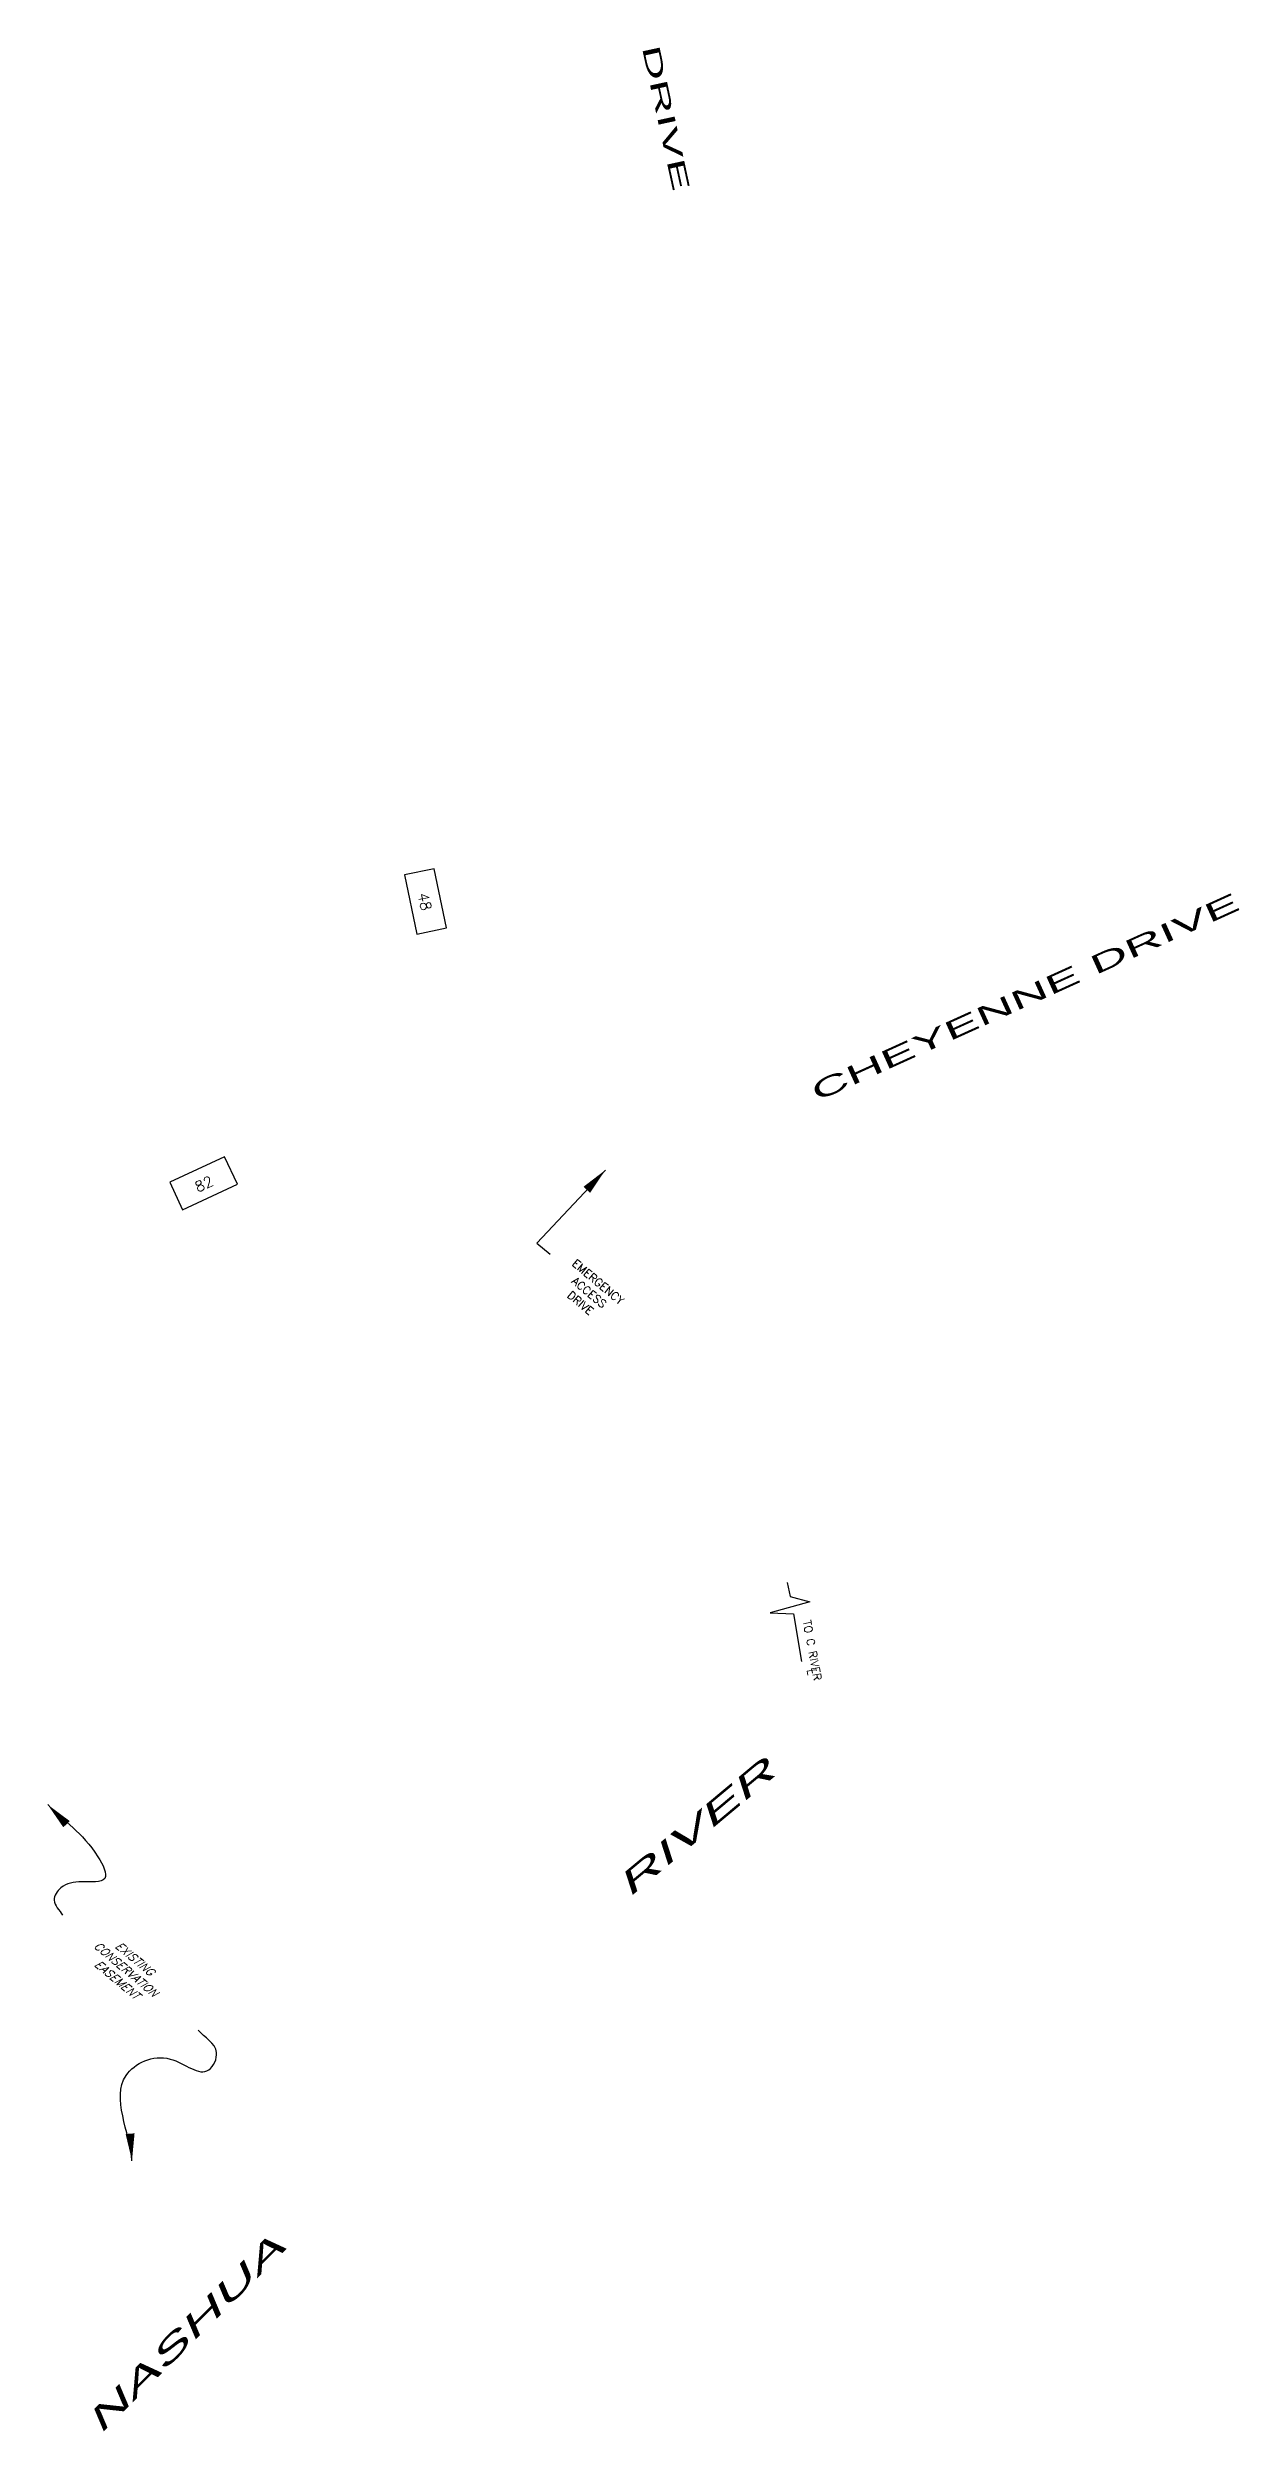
# Model space of a CAD drawing. Header units: feet. Extents: x 1024240 to 1026815, y 90191 to 94127.
# Drawn here: x 1026026 to 1026815, y 90306 to 91885 of the extents above; entities that cross this region are included whole.
import ezdxf
from ezdxf.enums import TextEntityAlignment as Align

# ---------------------------------------------------------------- set-up
doc = ezdxf.new("R2010")
doc.units = ezdxf.units.FT
doc.header["$MEASUREMENT"] = 0
for name, color, linetype in [('E6TIE-T', 3, 'Continuous'), ('E7SNT', 3, 'Continuous'), ('P7BDT', 3, 'Continuous'), ('P7MST', 3, 'Continuous'), ('P7PLS', 3, 'Continuous'), ('PBDL', 5, 'Continuous')]:
    doc.layers.add(name, color=color, linetype=linetype)
doc.styles.add('120BT', font='swiss.ttf', dxfattribs={"width": 2, "height": 11.5})
doc.styles.add('140BT', font='swiss.ttf', dxfattribs={"width": 2, "height": 12.43})
doc.styles.add('175BS', font='swiss.ttf', dxfattribs={"width": 2, "oblique": 22, "height": 15})
doc.styles.add('60L', font='simplex.shx', dxfattribs={"height": 5.3})
doc.styles.add('60S', font='simplex.shx', dxfattribs={"width": 1.15, "oblique": 22, "height": 6})
doc.styles.add('60SL', font='simplex.shx', dxfattribs={"oblique": 22, "height": 5.3})
doc.styles.add('80L', font='simplex.shx', dxfattribs={"height": 7})
doc.dimstyles.get("Standard").update_dxf_attribs({"dimtxt": 0.18, "dimasz": 0.18, "dimexe": 0.18, "dimexo": 0.0625, "dimgap": 0.09, "dimtad": 0, "dimtih": 1, "dimtoh": 1, "dimdec": 4, "dimzin": 0, "dimdsep": 46, "dimtxsty": 'Standard', "dimcen": 0.09, "dimadec": 0, "dimazin": 0, "dimtfac": 1, "dimtdec": 4, "dimtofl": 0, "dimtmove": 0, "dimatfit": 3, "dimfxl": 1, "dimtolj": 1, "dimtzin": 0, "dimarcsym": 0})

# ---------------------------------------------------------------- blocks, each defined once
blk = doc.blocks.new('TNUM')
blk.add_lwpolyline([(-0.2, 0.1), (-0.2, -0.1), (0.2, -0.1), (0.2, 0.1)], close=True)
at = {"style": '80L'}
blk.add_attdef('????', text='', height=0.07, dxfattribs=at).set_placement((0, -0.04), align=Align.CENTER)

msp = doc.modelspace()

# ---------------------------------------------------------------- linework, layer by layer
at = {"layer": 'PBDL', "flags": 128}
msp.add_lwpolyline([(1026515.7, 90868.5), (1026517.7, 90859.2), (1026530.7, 90855.8), (1026504.4, 90848.4), (1026519.8, 90847.8), (1026525.1, 90816.1)], dxfattribs=at)

# ---------------------------------------------------------------- block references
at = {"layer": 'P7PLS', "yscale": 100, "zscale": 100}
for p, xscale, rotation, values in [((1026276.2, 91319.6), 99.99999999999963, 281.6985001629401, {'????': '48'}), ((1026129.3, 91132.9), 100.0000000000326, 24.93816079102908, {'????': '82'})]:
    msp.add_blockref('TNUM', p, dxfattribs=dict(at, xscale=xscale, rotation=rotation)).add_auto_attribs(values)

# ---------------------------------------------------------------- texts
at = {"layer": 'E6TIE-T', "style": '60SL', "oblique": 22}
for s, p in [('CONSERVATION', (1026076.1, 90610.4)), ('EXISTING', (1026082, 90617.4)), ('EASEMENT', (1026070.3, 90603.5))]:
    msp.add_text(s, height=5.3, rotation=320, dxfattribs=at).set_placement(p, align=Align.CENTER)
at = {"layer": 'E7SNT', "width": 2}
for s, height, rotation, style, p in [('DRIVE', 11.5, 282.2486, '120BT', (1026419.4, 91885.2)), ('CHEYENNE DRIVE', 12.43, 24.418, '140BT', (1026535.2, 91186.9))]:
    msp.add_text(s, height=height, rotation=rotation, dxfattribs=dict(at, style=style)).set_placement(p)
at = {"layer": 'E7SNT', "style": '175BS', "oblique": 22, "width": 2}
for s, rotation, p in [('RIVER', 39.8605, (1026410.8, 90659.4)), ('NASHUA', 44.9502, (1026060.8, 90303.9))]:
    msp.add_text(s, height=15, rotation=rotation, dxfattribs=at).set_placement(p)
at = {"layer": 'P7BDT', "style": '60L'}
for s, rotation, p in [('TO C RIVER', 280.3742, (1026526, 90843)), ('L', 280.2795, (1026528.6, 90810.7))]:
    msp.add_text(s, height=5.3, rotation=rotation, dxfattribs=at).set_placement(p)
at = {"layer": 'P7MST', "style": '60L'}
for s, p in [('EMERGENCY', (1026388.8, 91065.5)), ('DRIVE', (1026377.1, 91051.6)), ('ACCESS', (1026382.9, 91058.6))]:
    msp.add_text(s, height=5.3, rotation=320, dxfattribs=at).set_placement(p, align=Align.CENTER)

# ---------------------------------------------------------------- leaders
at = {"layer": 'E6TIE-T', "path_type": 1}
for points in [[(1026026.1, 90721.4), (1026059.3, 90686.9), (1026063.9, 90672.5), (1026048.7, 90670.2), (1026034.9, 90666.3), (1026030.3, 90658.1), (1026035.9, 90648.2)], [(1026081.9, 90485.5), (1026078, 90542), (1026107.2, 90552.9), (1026132.8, 90545.7), (1026137.9, 90557.3), (1026125.8, 90572)]]:
    msp.add_leader(points, dimstyle='Standard', override={"dimscale": 100, "dimexo": 0.0625, "dimdec": 4, "dimtxsty": '60S', "dimaunit": 0}, dxfattribs=at)
at = {"layer": 'P7MST'}
msp.add_leader([(1026395.3, 91141.7), (1026349.8, 91093.3), (1026358.8, 91085.9)], dimstyle='Standard', override={"dimscale": 100, "dimexo": 0.0625, "dimdec": 4, "dimtxsty": '60S', "dimaunit": 0}, dxfattribs=at)

doc.saveas('drawing.dxf')
